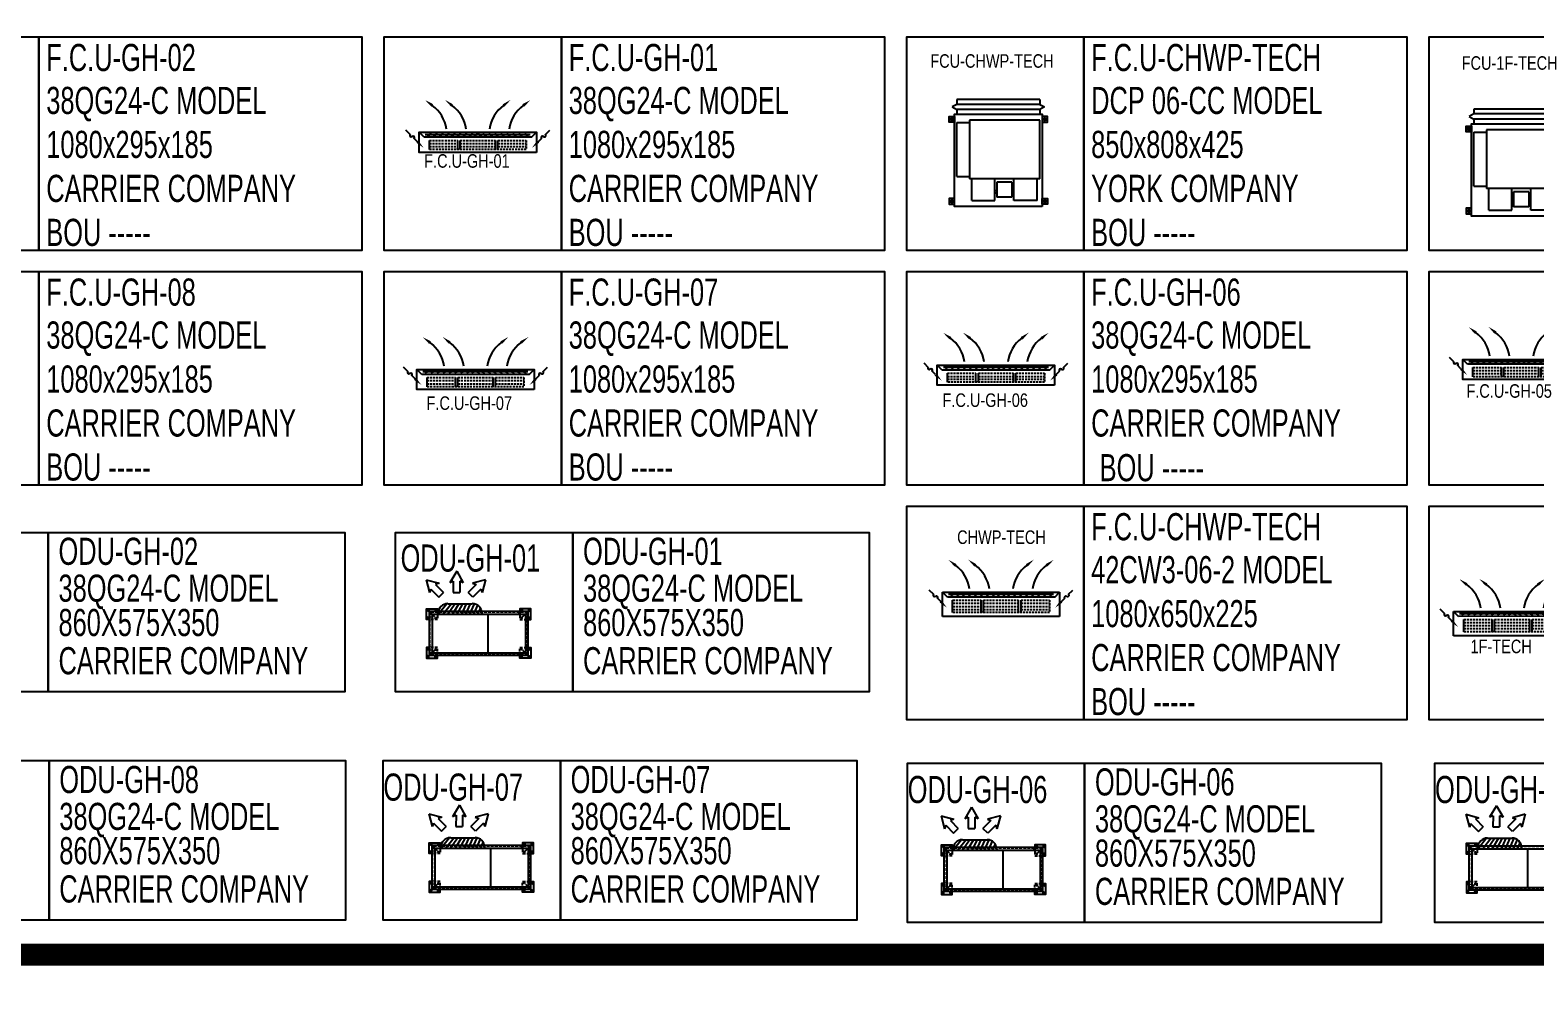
# Model space of a CAD drawing. Header units: millimetres. Extents: x -21221 to 1625077, y -149981 to 356550.
# Drawn here: x 243103 to 256973, y 133024 to 141794 of the extents above; entities that cross this region are included whole.
import ezdxf
from ezdxf.enums import TextEntityAlignment as Align

# ---------------------------------------------------------------- set-up
doc = ezdxf.new("R2010")
doc.units = ezdxf.units.MM
doc.header["$LTSCALE"] = 1000
doc.header["$MEASUREMENT"] = 0
doc.linetypes.add('HIDDEN', pattern=[0.375, 0.25, -0.125])
doc.linetypes.add('HIDDEN2', pattern=[0.1875, 0.125, -0.0625])
doc.layers.get('0').update_dxf_attribs({"linetype": 'CONTINUOUS'})
doc.layers.add('12- EQUIPMENT HVAC', color=12, linetype='CONTINUOUS')
doc.styles.add('STENCIL', font='stencil.shx')
doc.styles.add('TEXT-P', font='stencil.shx', dxfattribs={"height": 0.3})

# ---------------------------------------------------------------- blocks, each defined once
blk = doc.blocks.new('ch-01')
for p, q in [((-620, 22), (-663, 64)), ((-495, 0), (-540, 45)), ((495, 0), (-495, 0)), ((484, 22), (-484, 22)), ((-433, 38), (-464, 7)), ((-378, 38), (-409, 7)), ((-323, 38), (-354, 7)), ((-268, 38), (-299, 7)), ((-213, 38), (-244, 7)), ((-158, 38), (-189, 7)), ((-103, 38), (-134, 7)), ((-48, 38), (-79, 7)), ((-2, 38), (-33, 7)), ((2, 38), (34, 7)), ((47, 38), (79, 7)), ((102, 38), (134, 7)), ((157, 38), (189, 7)), ((212, 38), (244, 7)), ((267, 38), (299, 7)), ((322, 38), (354, 7)), ((377, 38), (409, 7)), ((432, 38), (464, 7)), ((495, 0), (540, 45)), ((620, 22), (663, 64)), ((-556, -42), (-590, -8)), ((-446, -114), (-446, -30)), ((-184, -114), (-184, -30)), ((-162, -114), (-162, -30)), ((162, -114), (162, -30)), ((184, -114), (184, -30)), ((556, -42), (590, -8))]:
    blk.add_line(p, q)
at = {"linetype": 'HIDDEN2', "ltscale": 0.15}
for p, q in [((-446, -30), (-184, -30)), ((-446, -58), (-184, -58)), ((-446, -86), (-184, -86)), ((-162, -30), (162, -30)), ((-162, -58), (162, -58)), ((-162, -86), (162, -86)), ((184, -30), (446, -30)), ((184, -58), (446, -58)), ((184, -86), (446, -86))]:
    blk.add_line(p, q, dxfattribs=at)
blk.add_lwpolyline([(540, -140), (-540, -140), (-540, 45), (540, 45)], close=True)
blk.add_lwpolyline([(446, -30), (446, -114), (-446, -114)], dxfattribs=at)
for centre in [(-448, 22), (-393, 22), (-338, 22), (-283, 22), (-228, 22), (-173, 22), (-118, 22), (-63, 22), (-17, 22), (18, 22), (63, 22), (118, 22), (173, 22), (228, 22), (283, 22), (338, 22), (393, 22), (448, 22)]:
    blk.add_circle(centre, 3.49)
for centre, radius, start, end in [((-619, 26, 168180), 333, 8.4123, 53.1229), ((-437, 26, 168180), 333, 8.4123, 53.1229), ((437, 26, 168180), 333, 126.8771, 171.5877), ((619, 26, 168180), 333, 126.8771, 171.5877), ((-614, 16), 12.8, 135.5963, 315.5963), ((-596, -2), 12.8, 315.0042, 135.0042), ((596, -2), 12.8, 44.9958, 224.9958), ((614, 16), 12.8, 224.4037, 44.4037)]:
    blk.add_arc(centre, radius, start, end)
at = {"linetype": 'Continuous'}
for points in [[(-411, 304, 168180), (-428, 281, 168180), (-486, 343, 168180)], [(-229, 303, 168180), (-246, 282, 168180), (-303, 345, 168180)], [(229, 303, 168180), (246, 282, 168180), (303, 345, 168180)], [(411, 304, 168180), (427, 281, 168180), (486, 343, 168180)]]:
    blk.add_solid(points, dxfattribs=at)
for points in [[(-547, -32), (-566, -51), (-500, -98)], [(547, -32), (566, -51), (499, -98)]]:
    blk.add_solid(points)
blk = doc.blocks.new('ch-05')
for p, q in [((-642, 28), (-684, 70)), ((-516, 6), (-561, 51)), ((474, 6), (-516, 6)), ((463, 28), (-505, 28)), ((-454, 44), (-485, 12)), ((-399, 44), (-430, 12)), ((-344, 44), (-375, 12)), ((-289, 44), (-320, 12)), ((-234, 44), (-265, 12)), ((-179, 44), (-210, 12)), ((-124, 44), (-155, 12)), ((-69, 44), (-100, 12)), ((-23, 44), (-54, 12)), ((-19, 44), (12, 12)), ((26, 44), (58, 12)), ((81, 44), (113, 12)), ((136, 44), (168, 12)), ((191, 44), (223, 12)), ((246, 44), (278, 12)), ((301, 44), (333, 12)), ((356, 44), (388, 12)), ((411, 44), (443, 12)), ((474, 6), (519, 51)), ((599, 28), (641, 70)), ((-578, -36), (-611, -3)), ((-468, -108), (-468, -24)), ((-205, -108), (-205, -24)), ((-183, -108), (-183, -24)), ((140, -108), (140, -24)), ((163, -108), (163, -24)), ((535, -36), (568, -3))]:
    blk.add_line(p, q)
at = {"linetype": 'HIDDEN2', "ltscale": 0.15}
for p, q in [((-468, -24), (-205, -24)), ((-468, -52), (-205, -52)), ((-468, -80), (-205, -80)), ((-183, -24), (140, -24)), ((-183, -52), (140, -52)), ((-183, -80), (140, -80)), ((163, -24), (425, -24)), ((163, -52), (425, -52)), ((163, -80), (425, -80))]:
    blk.add_line(p, q, dxfattribs=at)
blk.add_lwpolyline([(519, -134), (-561, -134), (-561, 51), (519, 51)], close=True)
blk.add_lwpolyline([(425, -24), (425, -108), (-468, -108)], dxfattribs=at)
for centre in [(-470, 28), (-415, 28), (-360, 28), (-305, 28), (-250, 28), (-195, 28), (-140, 28), (-85, 28), (-39, 28), (-3, 28), (42, 28), (97, 28), (152, 28), (207, 28), (262, 28), (317, 28), (372, 28), (427, 28)]:
    blk.add_circle(centre, 3.49)
for centre, radius, start, end in [((-640, 32, 168180), 333, 8.4123, 53.1229), ((-459, 32, 168180), 333, 8.4123, 53.1229), ((416, 32, 168180), 333, 126.8771, 171.5877), ((597, 32, 168180), 333, 126.8771, 171.5877), ((-635, 22), 12.8, 135.5963, 315.5963), ((-617, 4), 12.8, 315.0042, 135.0042), ((575, 4), 12.8, 44.9958, 224.9958), ((593, 22), 12.8, 224.4037, 44.4037)]:
    blk.add_arc(centre, radius, start, end)
at = {"linetype": 'Continuous'}
for points in [[(-432, 309, 168180), (-449, 287, 168180), (-507, 349, 168180)], [(-250, 309, 168180), (-268, 287, 168180), (-324, 351, 168180)], [(208, 309, 168180), (225, 287, 168180), (282, 351, 168180)], [(389, 309, 168180), (406, 287, 168180), (464, 349, 168180)]]:
    blk.add_solid(points, dxfattribs=at)
for points in [[(-568, -26), (-587, -45), (-521, -93)], [(526, -26), (545, -45), (478, -93)]]:
    blk.add_solid(points)
blk = doc.blocks.new('ch-06')
for p, q in [((-654, 15), (-696, 58)), ((-529, -7), (-574, 38)), ((451, 16), (-518, 16)), ((-466, 32), (-498, 0)), ((-411, 32), (-443, 0)), ((-356, 32), (-388, 0)), ((-301, 32), (-333, 0)), ((-246, 32), (-278, 0)), ((-191, 32), (-223, 0)), ((-136, 32), (-168, 0)), ((-81, 32), (-113, 0)), ((-35, 32), (-67, 0)), ((-32, 32), (0, 0)), ((14, 32), (45, 0)), ((69, 32), (100, 0)), ((124, 32), (155, 0)), ((179, 32), (210, 0)), ((234, 32), (265, 0)), ((289, 32), (320, 0)), ((344, 32), (375, 0)), ((399, 32), (430, 0)), ((461, -7), (506, 38)), ((587, 15), (629, 58)), ((-590, -48), (-623, -15)), ((461, -7), (-529, -7)), ((-480, -120), (-480, -37)), ((-218, -120), (-218, -37)), ((-195, -120), (-195, -37)), ((128, -120), (128, -37)), ((150, -120), (150, -37)), ((523, -48), (556, -15))]:
    blk.add_line(p, q)
at = {"linetype": 'HIDDEN2', "ltscale": 0.15}
for p, q in [((-480, -37), (-218, -37)), ((-480, -65), (-218, -65)), ((-480, -92), (-218, -92)), ((-195, -37), (128, -37)), ((-195, -65), (128, -65)), ((-195, -92), (128, -92)), ((150, -37), (413, -37)), ((150, -65), (413, -65)), ((150, -92), (413, -92))]:
    blk.add_line(p, q, dxfattribs=at)
blk.add_lwpolyline([(506, -147), (-574, -147), (-574, 38), (506, 38)], close=True)
blk.add_lwpolyline([(413, -37), (413, -120), (-480, -120)], dxfattribs=at)
for centre in [(-482, 16), (-427, 16), (-372, 16), (-317, 16), (-262, 16), (-207, 16), (-152, 16), (-97, 16), (-51, 16), (-16, 16), (30, 16), (85, 16), (140, 16), (195, 16), (250, 16), (305, 16), (360, 16), (415, 16)]:
    blk.add_circle(centre, 3.49)
for centre, radius, start, end in [((-652, 20, 168180), 333, 8.4123, 53.1229), ((-471, 20, 168180), 333, 8.4123, 53.1229), ((404, 20, 168180), 333, 126.8771, 171.5877), ((585, 20, 168180), 333, 126.8771, 171.5877), ((-648, 9), 12.8, 135.5963, 315.5963), ((-630, -9), 12.8, 315.0042, 135.0042), ((562, -9), 12.8, 44.9958, 224.9958), ((580, 9), 12.8, 224.4037, 44.4037)]:
    blk.add_arc(centre, radius, start, end)
at = {"linetype": 'Continuous'}
for points in [[(-444, 297, 168180), (-461, 275, 168180), (-519, 336, 168180)], [(-263, 297, 168180), (-280, 275, 168180), (-337, 338, 168180)], [(195, 297, 168180), (213, 275, 168180), (269, 338, 168180)], [(377, 297, 168180), (394, 275, 168180), (452, 336, 168180)]]:
    blk.add_solid(points, dxfattribs=at)
for points in [[(-581, -39), (-600, -58), (-533, -105)], [(513, -39), (532, -58), (466, -105)]]:
    blk.add_solid(points)
blk = doc.blocks.new('ch-07')
for p, q in [((-620, -23), (-663, 20)), ((495, -45), (540, 0)), ((620, -23), (663, 20)), ((-556, -86), (-590, -53)), ((-495, -45), (-540, 0)), ((495, -45), (-495, -45)), ((484, -22), (-484, -22)), ((-432, -7), (-464, -38)), ((-446, -159), (-446, -75)), ((-377, -7), (-409, -38)), ((-322, -7), (-354, -38)), ((-267, -7), (-299, -38)), ((-212, -7), (-244, -38)), ((-157, -7), (-189, -38)), ((-184, -159), (-184, -75)), ((-162, -159), (-162, -75)), ((-102, -7), (-134, -38)), ((-47, -7), (-79, -38)), ((-2, -7), (-33, -38)), ((2, -7), (34, -38)), ((47, -7), (79, -38)), ((102, -7), (134, -38)), ((157, -7), (189, -38)), ((162, -159), (162, -75)), ((184, -159), (184, -75)), ((212, -7), (244, -38)), ((267, -7), (299, -38)), ((322, -7), (354, -38)), ((377, -7), (409, -38)), ((432, -7), (464, -38)), ((556, -86), (590, -53))]:
    blk.add_line(p, q)
at = {"linetype": 'HIDDEN2', "ltscale": 0.15}
for p, q in [((-446, -75), (-184, -75)), ((-446, -103), (-184, -103)), ((-446, -131), (-184, -131)), ((-162, -75), (162, -75)), ((-162, -103), (162, -103)), ((-162, -131), (162, -131)), ((184, -75), (446, -75)), ((184, -103), (446, -103)), ((184, -131), (446, -131))]:
    blk.add_line(p, q, dxfattribs=at)
blk.add_lwpolyline([(540, -185), (-540, -185), (-540, 0), (540, 0)], close=True)
blk.add_lwpolyline([(446, -75), (446, -159), (-446, -159)], dxfattribs=at)
for centre in [(-448, -22), (-393, -22), (-338, -22), (-283, -22), (-228, -22), (-173, -22), (-118, -22), (-63, -22), (-17, -22), (18, -22), (63, -22), (118, -22), (173, -22), (228, -22), (283, -22), (338, -22), (393, -22), (448, -22)]:
    blk.add_circle(centre, 3.49)
for centre, radius, start, end in [((-619, -19, 168180), 333, 8.4123, 53.1229), ((-437, -19, 168180), 333, 8.4123, 53.1229), ((437, -19, 168180), 333, 126.8771, 171.5877), ((619, -19, 168180), 333, 126.8771, 171.5877), ((-614, -29), 12.8, 135.5963, 315.5963), ((-596, -47), 12.8, 315.0042, 135.0042), ((596, -47), 12.8, 44.9958, 224.9958), ((614, -29), 12.8, 224.4037, 44.4037)]:
    blk.add_arc(centre, radius, start, end)
at = {"linetype": 'Continuous'}
for points in [[(-411, 259, 168180), (-427, 236, 168180), (-486, 298, 168180)], [(-229, 258, 168180), (-246, 237, 168180), (-303, 300, 168180)], [(229, 258, 168180), (246, 237, 168180), (303, 300, 168180)], [(411, 259, 168180), (427, 236, 168180), (486, 298, 168180)]]:
    blk.add_solid(points, dxfattribs=at)
for points in [[(-547, -77), (-566, -96), (-499, -143)], [(547, -77), (566, -96), (499, -143)]]:
    blk.add_solid(points)
blk = doc.blocks.new('1F-TECH')
for p, q in [((-620, 90), (-663, 132)), ((-556, 26), (-590, 59)), ((-540, -113), (-540, 112)), ((-540, 112), (540, 112)), ((-495, 67), (-540, 112)), ((495, 68), (-495, 67)), ((484, 90), (-484, 90)), ((-432, 106), (-464, 74)), ((-446, -74), (-446, 38)), ((-377, 106), (-409, 74)), ((-322, 106), (-354, 74)), ((-267, 106), (-299, 74)), ((-212, 106), (-244, 74)), ((-157, 106), (-189, 74)), ((-184, -74), (-184, 38)), ((-162, -74), (-162, 38)), ((-102, 106), (-134, 74)), ((-47, 106), (-79, 74)), ((-2, 106), (-33, 74)), ((2, 106), (34, 74)), ((47, 106), (79, 74)), ((102, 106), (134, 74)), ((157, 106), (189, 74)), ((162, -74), (162, 38)), ((184, -74), (184, 38)), ((212, 106), (244, 74)), ((267, 106), (299, 74)), ((322, 106), (354, 74)), ((377, 106), (409, 74)), ((432, 106), (464, 74)), ((495, 68), (540, 112)), ((540, 112), (540, -113)), ((556, 26), (590, 59)), ((620, 90), (663, 132)), ((540, -113), (-540, -113))]:
    blk.add_line(p, q)
at = {"linetype": 'HIDDEN2', "ltscale": 0.15}
for p, q in [((-446, 38), (-184, 38)), ((-446, 10), (-184, 10)), ((-162, 38), (162, 38)), ((-162, 10), (162, 10)), ((184, 38), (446, 38)), ((184, 10), (446, 10)), ((446, 38), (446, -74)), ((-446, -18), (-184, -18)), ((-446, -46), (-184, -46)), ((446, -74), (-446, -74)), ((-162, -18), (162, -18)), ((-162, -46), (162, -46)), ((184, -18), (446, -18)), ((184, -46), (446, -46))]:
    blk.add_line(p, q, dxfattribs=at)
for centre in [(-448, 90), (-393, 90), (-338, 90), (-283, 90), (-228, 90), (-173, 90), (-118, 90), (-63, 90), (-17, 90), (18, 90), (63, 90), (118, 90), (173, 90), (228, 90), (283, 90), (338, 90), (393, 90), (448, 90)]:
    blk.add_circle(centre, 3.49)
for centre, radius, start, end in [((-619, 94, 168180), 333, 8.4123, 53.1229), ((-437, 94, 168180), 333, 8.4123, 53.1229), ((437, 94, 168180), 333, 126.8771, 171.5877), ((619, 94, 168180), 333, 126.8771, 171.5877), ((-614, 84), 12.8, 135.5963, 315.5963), ((-596, 65), 12.8, 315.0042, 135.0042), ((596, 65), 12.8, 44.9958, 224.9958), ((614, 84), 12.8, 224.4037, 44.4037)]:
    blk.add_arc(centre, radius, start, end)
at = {"linetype": 'Continuous'}
for points in [[(-411, 371, 168180), (-427, 349, 168180), (-486, 411, 168180)], [(-229, 371, 168180), (-246, 349, 168180), (-303, 413, 168180)], [(229, 371, 168180), (246, 349, 168180), (303, 413, 168180)], [(411, 371, 168180), (427, 349, 168180), (486, 411, 168180)]]:
    blk.add_solid(points, dxfattribs=at)
for points in [[(-547, 36), (-566, 17), (-499, -31)], [(547, 36), (566, 17), (499, -31)]]:
    blk.add_solid(points)
blk = doc.blocks.new('CHWP-TECH')
for p, q in [((-620, 90), (-663, 132)), ((-556, 26), (-590, 59)), ((-540, -112), (-540, 112)), ((-540, 112), (540, 112)), ((-495, 67), (-540, 112)), ((495, 68), (-495, 67)), ((484, 90), (-484, 90)), ((-432, 106), (-464, 74)), ((-446, -74), (-446, 38)), ((-377, 106), (-409, 74)), ((-322, 106), (-354, 74)), ((-267, 106), (-299, 74)), ((-212, 106), (-244, 74)), ((-157, 106), (-189, 74)), ((-184, -74), (-184, 38)), ((-162, -74), (-162, 38)), ((-102, 106), (-134, 74)), ((-47, 106), (-79, 74)), ((-2, 106), (-33, 74)), ((2, 106), (34, 74)), ((47, 106), (79, 74)), ((102, 106), (134, 74)), ((157, 106), (189, 74)), ((162, -74), (162, 38)), ((184, -74), (184, 38)), ((212, 106), (244, 74)), ((267, 106), (299, 74)), ((322, 106), (354, 74)), ((377, 106), (409, 74)), ((432, 106), (464, 74)), ((495, 68), (540, 112)), ((540, 112), (540, -112)), ((556, 26), (590, 59)), ((620, 90), (663, 132)), ((540, -112), (-540, -112))]:
    blk.add_line(p, q)
at = {"linetype": 'HIDDEN2', "ltscale": 0.15}
for p, q in [((-446, 38), (-184, 38)), ((-446, 10), (-184, 10)), ((-162, 38), (162, 38)), ((-162, 10), (162, 10)), ((184, 38), (446, 38)), ((184, 10), (446, 10)), ((446, 38), (446, -74)), ((-446, -18), (-184, -18)), ((-446, -46), (-184, -46)), ((446, -74), (-446, -74)), ((-162, -18), (162, -18)), ((-162, -46), (162, -46)), ((184, -18), (446, -18)), ((184, -46), (446, -46))]:
    blk.add_line(p, q, dxfattribs=at)
for centre in [(-448, 90), (-393, 90), (-338, 90), (-283, 90), (-228, 90), (-173, 90), (-118, 90), (-63, 90), (-17, 90), (18, 90), (63, 90), (118, 90), (173, 90), (228, 90), (283, 90), (338, 90), (393, 90), (448, 90)]:
    blk.add_circle(centre, 3.49)
for centre, radius, start, end in [((-619, 94, 168180), 333, 8.4123, 53.1229), ((-437, 94, 168180), 333, 8.4123, 53.1229), ((437, 94, 168180), 333, 126.8771, 171.5877), ((619, 94, 168180), 333, 126.8771, 171.5877), ((-614, 84), 12.8, 135.5963, 315.5963), ((-596, 65), 12.8, 315.0042, 135.0042), ((596, 65), 12.8, 44.9958, 224.9958), ((614, 84), 12.8, 224.4037, 44.4037)]:
    blk.add_arc(centre, radius, start, end)
at = {"linetype": 'Continuous'}
for points in [[(-411, 371, 168180), (-427, 349, 168180), (-486, 411, 168180)], [(-229, 371, 168180), (-246, 349, 168180), (-303, 413, 168180)], [(229, 371, 168180), (246, 349, 168180), (303, 413, 168180)], [(411, 371, 168180), (427, 349, 168180), (486, 411, 168180)]]:
    blk.add_solid(points, dxfattribs=at)
for points in [[(-547, 36), (-566, 17), (-499, -31)], [(547, 36), (566, 17), (499, -31)]]:
    blk.add_solid(points)
blk = doc.blocks.new('FCU-1F-TECH')
for p, q in [((382, 44), (-382, 44)), ((-382, 44), (-382, 0)), ((382, 0), (-382, 0)), ((382, 44), (382, 0)), ((-408, -138), (-450, -138)), ((-429, -159), (-429, -117)), ((-382, 0), (-426, -24)), ((-426, -24), (-382, -47)), ((382, -47), (-382, -47)), ((-382, -47), (-382, -91)), ((382, 0), (426, -24)), ((426, -24), (382, -47)), ((382, -47), (382, -91)), ((408, -138), (450, -138)), ((429, -159), (429, -117)), ((-383, -665), (-383, -167)), ((-383, -167), (-267, -167)), ((383, -146), (-267, -146)), ((-267, -146), (-267, -686)), ((383, -686), (383, -146)), ((-383, -665), (-267, -665)), ((383, -686), (-267, -686)), ((-246, -887), (-246, -686)), ((-33, -887), (-33, -686)), ((142, -887), (142, -686)), ((357, -887), (357, -686)), ((-16, -797), (-33, -797)), ((-16, -819), (-33, -819)), ((-16, -718), (-16, -855)), ((123, -718), (-16, -718)), ((123, -718), (123, -855)), ((142, -797), (123, -797)), ((142, -819), (123, -819)), ((-408, -894), (-450, -894)), ((-429, -873), (-429, -915)), ((-246, -887), (-33, -887)), ((123, -855), (-16, -855)), ((357, -887), (142, -887)), ((408, -894), (450, -894)), ((429, -873), (429, -915))]:
    blk.add_line(p, q)
for points in [[(-404, -112), (-404, -165), (-453, -165), (-453, -112)], [(404, -941), (-404, -941), (-404, -91), (404, -91)], [(404, -112), (404, -165), (453, -165), (453, -112)], [(-404, -920), (-404, -868), (-453, -868), (-453, -920)], [(404, -920), (404, -868), (453, -868), (453, -920)]]:
    blk.add_lwpolyline(points, close=True)
for centre, radius in [((-429, -138), 11.5), ((-429, -138), 8.59), ((429, -138), 11.5), ((429, -138), 8.59), ((-429, -894), 11.5), ((-429, -894), 8.59), ((429, -894), 11.5), ((429, -894), 8.59)]:
    blk.add_circle(centre, radius)
blk = doc.blocks.new('FCU-CHWP-TECH')
for p, q in [((-382, 91), (-426, 68)), ((-426, 68), (-382, 44)), ((382, 135), (-382, 135)), ((-382, 135), (-382, 91)), ((382, 91), (-382, 91)), ((382, 44), (-382, 44)), ((-382, 44), (-382, 0)), ((382, 135), (382, 91)), ((382, 91), (426, 68)), ((426, 68), (382, 44)), ((382, 44), (382, 0)), ((-408, -47), (-450, -47)), ((-429, -68), (-429, -26)), ((-383, -574), (-383, -75)), ((-383, -75), (-267, -75)), ((383, -54), (-267, -54)), ((-267, -54), (-267, -595)), ((383, -595), (383, -54)), ((408, -47), (450, -47)), ((429, -68), (429, -26)), ((-383, -574), (-267, -574)), ((383, -595), (-267, -595)), ((-246, -796), (-246, -595)), ((-33, -796), (-33, -595)), ((-16, -627), (-16, -763)), ((123, -627), (-16, -627)), ((123, -627), (123, -763)), ((142, -796), (142, -595)), ((357, -796), (357, -595)), ((-408, -803), (-450, -803)), ((-429, -782), (-429, -824)), ((-246, -796), (-33, -796)), ((-16, -706), (-33, -706)), ((-16, -728), (-33, -728)), ((123, -763), (-16, -763)), ((142, -706), (123, -706)), ((142, -728), (123, -728)), ((357, -796), (142, -796)), ((408, -803), (450, -803)), ((429, -782), (429, -824))]:
    blk.add_line(p, q)
for points in [[(404, -850), (-404, -850), (-404, 0), (404, 0)], [(-404, -21), (-404, -74), (-453, -74), (-453, -21)], [(404, -21), (404, -74), (453, -74), (453, -21)], [(-404, -829), (-404, -776), (-453, -776), (-453, -829)], [(404, -829), (404, -776), (453, -776), (453, -829)]]:
    blk.add_lwpolyline(points, close=True)
for centre, radius in [((-429, -47), 11.5), ((-429, -47), 8.59), ((429, -47), 11.5), ((429, -47), 8.59), ((-429, -803), 11.5), ((-429, -803), 8.59), ((429, -803), 11.5), ((429, -803), 8.59)]:
    blk.add_circle(centre, radius)
blk = doc.blocks.new('ODU-GH-01')
at = {"color": 12}
for p, q in [((-436, 318), (-317, 286)), ((-436, 318), (-405, 199)), ((-317, 286), (-350, 274)), ((-155, 396), (-217, 290)), ((-186, 304), (-217, 290)), ((-186, 304), (-187, 201)), ((-155, 396), (-94, 290)), ((-125, 304), (-125, 201)), ((-94, 290), (-125, 304)), ((111, 318), (-8, 286)), ((-8, 286), (24, 274)), ((111, 318), (79, 199)), ((-393, 231), (-405, 199)), ((-393, 231), (-320, 158)), ((-350, 274), (-277, 201)), ((-320, 158), (-277, 201)), ((-187, 201), (-125, 201)), ((24, 274), (-49, 201)), ((-5, 158), (-49, 201)), ((68, 231), (-5, 158)), ((68, 231), (79, 199))]:
    blk.add_line(p, q, dxfattribs=at)
at = {"color": 9}
for p, q in [((-407, -381), (-407, 25)), ((-357, -25), (-407, 25)), ((503, 25), (-407, 25)), ((453, -25), (503, 25)), ((503, -381), (503, 25)), ((-357, -331), (-407, -381)), ((503, -381), (-407, -381)), ((453, -331), (503, -381))]:
    blk.add_line(p, q, dxfattribs=at)
at = {"color": 9, "linetype": 'HIDDEN', "ltscale": 0.1}
for p, q in [((-402, -376), (-402, 20)), ((498, 20), (-402, 20)), ((498, -376), (498, 20)), ((498, -376), (-402, -376))]:
    blk.add_line(p, q, dxfattribs=at)
at = {"color": 200}
for p, q in [((-382, 0), (478, 0)), ((-326, 0), (-326, 9)), ((-237, 97), (-11, 97)), ((78, 9), (78, 0)), ((422, 0), (422, 9)), ((478, 0), (478, -356)), ((478, 0), (478, -356)), ((-382, 0), (-382, -356)), ((133, 0), (133, -356)), ((-382, -356), (478, -356))]:
    blk.add_line(p, q, dxfattribs=at)
at = {"color": 1, "linetype": 'HIDDEN'}
for p, q in [((-247, 97), (-323, 0)), ((-203, 97), (-280, 0)), ((-170, 97), (-238, 0)), ((-136, 97), (-195, 0)), ((-102, 97), (-153, 0)), ((-68, 97), (-111, 0)), ((-31, 97), (-74, 0)), ((5, 96), (-37, 0)), ((37, 84), (0, 0)), ((63, 59), (37, 0))]:
    blk.add_line(p, q, dxfattribs=at)
at = {"color": 9, "ltscale": 0.1}
for points in [[(-407, -50), (-432, -50), (-432, 50), (-332, 50), (-332, 25)], [(503, -50), (528, -50), (528, 50), (428, 50), (428, 25)], [(-407, -306), (-432, -306), (-432, -406), (-332, -406), (-332, -381)], [(503, -306), (528, -306), (528, -406), (428, -406), (428, -381)]]:
    blk.add_lwpolyline(points, dxfattribs=at)
at = {"color": 9, "ltscale": 0.01}
for points in [[(-417, 42), (-411, 39), (-411, 31), (-417, 28), (-423, 31), (-423, 39)], [(-347, 42), (-353, 39), (-353, 31), (-347, 28), (-341, 31), (-341, 39)], [(443, 42), (449, 39), (449, 31), (443, 28), (437, 31), (437, 39)], [(513, 42), (507, 39), (507, 31), (513, 28), (519, 31), (519, 39)], [(-417, -42), (-411, -39), (-411, -31), (-417, -28), (-423, -31), (-423, -39)], [(513, -42), (507, -39), (507, -31), (513, -28), (519, -31), (519, -39)], [(-417, -314), (-411, -318), (-411, -325), (-417, -329), (-423, -325), (-423, -318)], [(-417, -399), (-411, -395), (-411, -388), (-417, -384), (-423, -388), (-423, -395)], [(-347, -399), (-353, -395), (-353, -388), (-347, -384), (-341, -388), (-341, -395)], [(443, -399), (449, -395), (449, -388), (443, -384), (437, -388), (437, -395)], [(513, -314), (507, -318), (507, -325), (513, -329), (519, -325), (519, -318)], [(513, -399), (507, -395), (507, -388), (513, -384), (519, -388), (519, -395)]]:
    blk.add_lwpolyline(points, close=True, dxfattribs=at)
at = {"color": 9, "linetype": 'HIDDEN', "ltscale": 0.1}
for points in [[(-332, 25), (-332, -50), (-407, -50)], [(-397, 15), (-397, -30), (-402, -30)], [(428, 25), (428, -50), (503, -50)], [(493, 15), (493, -30), (498, -30)], [(-332, -381), (-332, -306), (-407, -306)], [(-397, -371), (-397, -326), (-402, -326)], [(428, -381), (428, -306), (503, -306)], [(493, -371), (493, -326), (498, -326)]]:
    blk.add_lwpolyline(points, dxfattribs=at)
at = {"color": 9, "linetype": 'HIDDEN', "ltscale": 0.01}
for points in [[(-347, -42), (-353, -39), (-353, -31), (-347, -28), (-341, -31), (-341, -39)], [(443, -42), (449, -39), (449, -31), (443, -28), (437, -31), (437, -39)], [(-347, -314), (-353, -318), (-353, -325), (-347, -329), (-341, -325), (-341, -318)], [(443, -314), (449, -318), (449, -325), (443, -329), (437, -325), (437, -318)]]:
    blk.add_lwpolyline(points, close=True, dxfattribs=at)
for centre in [(-417, 35), (-347, 35), (443, 35), (513, 35), (-417, -35), (-347, -35), (443, -35), (513, -35), (-417, -321), (-417, -391), (-347, -321), (-347, -391), (443, -321), (443, -391), (513, -321), (513, -391)]:
    blk.add_circle(centre, 3.66, dxfattribs=at)
at = {"color": 200}
for centre, start, end in [((-237, 9), 90, 180), ((-11, 9), 360, 90)]:
    blk.add_arc(centre, 88.7, start, end, dxfattribs=at)
blk = doc.blocks.new('ODU-GH-05')
at = {"color": 12}
for p, q in [((-484, 318), (-365, 286)), ((-484, 318), (-452, 199)), ((-365, 286), (-397, 274)), ((-203, 396), (-265, 290)), ((-234, 304), (-265, 290)), ((-234, 304), (-235, 201)), ((-203, 396), (-142, 290)), ((-173, 304), (-173, 201)), ((-142, 290), (-173, 304)), ((63, 318), (-56, 286)), ((-56, 286), (-24, 274)), ((63, 318), (31, 199)), ((-441, 231), (-452, 199)), ((-441, 231), (-368, 158)), ((-397, 274), (-325, 201)), ((-368, 158), (-325, 201)), ((-235, 201), (-173, 201)), ((-24, 274), (-97, 201)), ((-53, 158), (-97, 201)), ((20, 231), (-53, 158)), ((20, 231), (31, 199))]:
    blk.add_line(p, q, dxfattribs=at)
at = {"color": 9}
for p, q in [((-455, -381), (-455, 25)), ((-405, -25), (-455, 25)), ((455, 25), (-455, 25)), ((405, -25), (455, 25)), ((455, -381), (455, 25)), ((-405, -331), (-455, -381)), ((455, -381), (-455, -381)), ((405, -331), (455, -381))]:
    blk.add_line(p, q, dxfattribs=at)
at = {"color": 9, "linetype": 'HIDDEN', "ltscale": 0.1}
for p, q in [((-450, -376), (-450, 20)), ((450, 20), (-450, 20)), ((450, -376), (450, 20)), ((450, -376), (-450, -376))]:
    blk.add_line(p, q, dxfattribs=at)
at = {"color": 200}
for p, q in [((-430, 0), (430, 0)), ((-374, 0), (-374, 9)), ((-285, 97), (-59, 97)), ((30, 9), (30, 0)), ((374, 0), (374, 9)), ((430, 0), (430, -356)), ((430, 0), (430, -356)), ((-430, 0), (-430, -356)), ((85, 0), (85, -356)), ((-430, -356), (430, -356))]:
    blk.add_line(p, q, dxfattribs=at)
at = {"color": 1, "linetype": 'HIDDEN'}
for p, q in [((-295, 97), (-371, 0)), ((-251, 97), (-328, 0)), ((-218, 97), (-286, 0)), ((-184, 97), (-243, 0)), ((-150, 97), (-201, 0)), ((-116, 97), (-159, 0)), ((-79, 97), (-122, 0)), ((-43, 96), (-85, 0)), ((-11, 84), (-48, 0)), ((15, 59), (-11, 0))]:
    blk.add_line(p, q, dxfattribs=at)
at = {"color": 9, "ltscale": 0.1}
for points in [[(-455, -50), (-480, -50), (-480, 50), (-380, 50), (-380, 25)], [(455, -50), (480, -50), (480, 50), (380, 50), (380, 25)], [(-455, -306), (-480, -306), (-480, -406), (-380, -406), (-380, -381)], [(455, -306), (480, -306), (480, -406), (380, -406), (380, -381)]]:
    blk.add_lwpolyline(points, dxfattribs=at)
at = {"color": 9, "ltscale": 0.01}
for points in [[(-465, 42), (-459, 39), (-459, 31), (-465, 28), (-471, 31), (-471, 39)], [(-395, 42), (-401, 39), (-401, 31), (-395, 28), (-389, 31), (-389, 39)], [(395, 42), (401, 39), (401, 31), (395, 28), (389, 31), (389, 39)], [(465, 42), (459, 39), (459, 31), (465, 28), (471, 31), (471, 39)], [(-465, -42), (-459, -39), (-459, -31), (-465, -28), (-471, -31), (-471, -39)], [(465, -42), (459, -39), (459, -31), (465, -28), (471, -31), (471, -39)], [(-465, -314), (-459, -318), (-459, -325), (-465, -329), (-471, -325), (-471, -318)], [(-465, -399), (-459, -395), (-459, -388), (-465, -384), (-471, -388), (-471, -395)], [(-395, -399), (-401, -395), (-401, -388), (-395, -384), (-389, -388), (-389, -395)], [(395, -399), (401, -395), (401, -388), (395, -384), (389, -388), (389, -395)], [(465, -314), (459, -318), (459, -325), (465, -329), (471, -325), (471, -318)], [(465, -399), (459, -395), (459, -388), (465, -384), (471, -388), (471, -395)]]:
    blk.add_lwpolyline(points, close=True, dxfattribs=at)
at = {"color": 9, "linetype": 'HIDDEN', "ltscale": 0.1}
for points in [[(-380, 25), (-380, -50), (-455, -50)], [(-445, 15), (-445, -30), (-450, -30)], [(380, 25), (380, -50), (455, -50)], [(445, 15), (445, -30), (450, -30)], [(-380, -381), (-380, -306), (-455, -306)], [(-445, -371), (-445, -326), (-450, -326)], [(380, -381), (380, -306), (455, -306)], [(445, -371), (445, -326), (450, -326)]]:
    blk.add_lwpolyline(points, dxfattribs=at)
at = {"color": 9, "linetype": 'HIDDEN', "ltscale": 0.01}
for points in [[(-395, -42), (-401, -39), (-401, -31), (-395, -28), (-389, -31), (-389, -39)], [(395, -42), (401, -39), (401, -31), (395, -28), (389, -31), (389, -39)], [(-395, -314), (-401, -318), (-401, -325), (-395, -329), (-389, -325), (-389, -318)], [(395, -314), (401, -318), (401, -325), (395, -329), (389, -325), (389, -318)]]:
    blk.add_lwpolyline(points, close=True, dxfattribs=at)
for centre in [(-465, 35), (-395, 35), (395, 35), (465, 35), (-465, -35), (-395, -35), (395, -35), (465, -35), (-465, -321), (-465, -391), (-395, -321), (-395, -391), (395, -321), (395, -391), (465, -321), (465, -391)]:
    blk.add_circle(centre, 3.66, dxfattribs=at)
at = {"color": 200}
for centre, start, end in [((-285, 9), 90, 180), ((-59, 9), 360, 90)]:
    blk.add_arc(centre, 88.7, start, end, dxfattribs=at)
blk = doc.blocks.new('ODU-GH-06')
at = {"color": 12}
for p, q in [((-484, 318), (-365, 286)), ((-484, 318), (-452, 199)), ((-365, 286), (-397, 274)), ((-203, 396), (-265, 290)), ((-234, 304), (-265, 290)), ((-234, 304), (-235, 201)), ((-203, 396), (-142, 290)), ((-173, 304), (-173, 201)), ((-142, 290), (-173, 304)), ((63, 318), (-56, 286)), ((-56, 286), (-24, 274)), ((63, 318), (31, 199)), ((-441, 231), (-452, 199)), ((-441, 231), (-368, 158)), ((-397, 274), (-325, 201)), ((-368, 158), (-325, 201)), ((-235, 201), (-173, 201)), ((-24, 274), (-97, 201)), ((-53, 158), (-97, 201)), ((20, 231), (-53, 158)), ((20, 231), (31, 199))]:
    blk.add_line(p, q, dxfattribs=at)
at = {"color": 9}
for p, q in [((-455, -381), (-455, 25)), ((-405, -25), (-455, 25)), ((455, 25), (-455, 25)), ((405, -25), (455, 25)), ((455, -381), (455, 25)), ((-405, -331), (-455, -381)), ((455, -381), (-455, -381)), ((405, -331), (455, -381))]:
    blk.add_line(p, q, dxfattribs=at)
at = {"color": 9, "linetype": 'HIDDEN', "ltscale": 0.1}
for p, q in [((-450, -376), (-450, 20)), ((450, 20), (-450, 20)), ((450, -376), (450, 20)), ((450, -376), (-450, -376))]:
    blk.add_line(p, q, dxfattribs=at)
at = {"color": 200}
for p, q in [((-430, 0), (430, 0)), ((-374, 0), (-374, 9)), ((-285, 97), (-59, 97)), ((30, 9), (30, 0)), ((374, 0), (374, 9)), ((430, 0), (430, -356)), ((430, 0), (430, -356)), ((-430, 0), (-430, -356)), ((85, 0), (85, -356)), ((-430, -356), (430, -356))]:
    blk.add_line(p, q, dxfattribs=at)
at = {"color": 1, "linetype": 'HIDDEN'}
for p, q in [((-295, 97), (-371, 0)), ((-251, 97), (-328, 0)), ((-218, 97), (-286, 0)), ((-184, 97), (-243, 0)), ((-150, 97), (-201, 0)), ((-116, 97), (-159, 0)), ((-79, 97), (-122, 0)), ((-43, 96), (-85, 0)), ((-11, 84), (-48, 0)), ((15, 59), (-11, 0))]:
    blk.add_line(p, q, dxfattribs=at)
at = {"color": 9, "ltscale": 0.1}
for points in [[(-455, -50), (-480, -50), (-480, 50), (-380, 50), (-380, 25)], [(455, -50), (480, -50), (480, 50), (380, 50), (380, 25)], [(-455, -306), (-480, -306), (-480, -406), (-380, -406), (-380, -381)], [(455, -306), (480, -306), (480, -406), (380, -406), (380, -381)]]:
    blk.add_lwpolyline(points, dxfattribs=at)
at = {"color": 9, "ltscale": 0.01}
for points in [[(-465, 42), (-459, 39), (-459, 31), (-465, 28), (-471, 31), (-471, 39)], [(-395, 42), (-401, 39), (-401, 31), (-395, 28), (-389, 31), (-389, 39)], [(395, 42), (401, 39), (401, 31), (395, 28), (389, 31), (389, 39)], [(465, 42), (459, 39), (459, 31), (465, 28), (471, 31), (471, 39)], [(-465, -42), (-459, -39), (-459, -31), (-465, -28), (-471, -31), (-471, -39)], [(465, -42), (459, -39), (459, -31), (465, -28), (471, -31), (471, -39)], [(-465, -314), (-459, -318), (-459, -325), (-465, -329), (-471, -325), (-471, -318)], [(-465, -399), (-459, -395), (-459, -388), (-465, -384), (-471, -388), (-471, -395)], [(-395, -399), (-401, -395), (-401, -388), (-395, -384), (-389, -388), (-389, -395)], [(395, -399), (401, -395), (401, -388), (395, -384), (389, -388), (389, -395)], [(465, -314), (459, -318), (459, -325), (465, -329), (471, -325), (471, -318)], [(465, -399), (459, -395), (459, -388), (465, -384), (471, -388), (471, -395)]]:
    blk.add_lwpolyline(points, close=True, dxfattribs=at)
at = {"color": 9, "linetype": 'HIDDEN', "ltscale": 0.1}
for points in [[(-380, 25), (-380, -50), (-455, -50)], [(-445, 15), (-445, -30), (-450, -30)], [(380, 25), (380, -50), (455, -50)], [(445, 15), (445, -30), (450, -30)], [(-380, -381), (-380, -306), (-455, -306)], [(-445, -371), (-445, -326), (-450, -326)], [(380, -381), (380, -306), (455, -306)], [(445, -371), (445, -326), (450, -326)]]:
    blk.add_lwpolyline(points, dxfattribs=at)
at = {"color": 9, "linetype": 'HIDDEN', "ltscale": 0.01}
for points in [[(-395, -42), (-401, -39), (-401, -31), (-395, -28), (-389, -31), (-389, -39)], [(395, -42), (401, -39), (401, -31), (395, -28), (389, -31), (389, -39)], [(-395, -314), (-401, -318), (-401, -325), (-395, -329), (-389, -325), (-389, -318)], [(395, -314), (401, -318), (401, -325), (395, -329), (389, -325), (389, -318)]]:
    blk.add_lwpolyline(points, close=True, dxfattribs=at)
for centre in [(-465, 35), (-395, 35), (395, 35), (465, 35), (-465, -35), (-395, -35), (395, -35), (465, -35), (-465, -321), (-465, -391), (-395, -321), (-395, -391), (395, -321), (395, -391), (465, -321), (465, -391)]:
    blk.add_circle(centre, 3.66, dxfattribs=at)
at = {"color": 200}
for centre, start, end in [((-285, 9), 90, 180), ((-59, 9), 360, 90)]:
    blk.add_arc(centre, 88.7, start, end, dxfattribs=at)
blk = doc.blocks.new('ODU-GH-07')
at = {"color": 12}
for p, q in [((-436, 318), (-317, 286)), ((-436, 318), (-405, 199)), ((-317, 286), (-350, 274)), ((-155, 396), (-217, 290)), ((-186, 304), (-217, 290)), ((-186, 304), (-187, 201)), ((-155, 396), (-94, 290)), ((-125, 304), (-125, 201)), ((-94, 290), (-125, 304)), ((111, 318), (-8, 286)), ((-8, 286), (24, 274)), ((111, 318), (79, 199)), ((-393, 231), (-405, 199)), ((-393, 231), (-320, 158)), ((-350, 274), (-277, 201)), ((-320, 158), (-277, 201)), ((-187, 201), (-125, 201)), ((24, 274), (-49, 201)), ((-5, 158), (-49, 201)), ((68, 231), (-5, 158)), ((68, 231), (79, 199))]:
    blk.add_line(p, q, dxfattribs=at)
at = {"color": 9}
for p, q in [((-407, -381), (-407, 25)), ((-357, -25), (-407, 25)), ((503, 25), (-407, 25)), ((453, -25), (503, 25)), ((503, -381), (503, 25)), ((-357, -331), (-407, -381)), ((503, -381), (-407, -381)), ((453, -331), (503, -381))]:
    blk.add_line(p, q, dxfattribs=at)
at = {"color": 9, "linetype": 'HIDDEN', "ltscale": 0.1}
for p, q in [((-402, -376), (-402, 20)), ((498, 20), (-402, 20)), ((498, -376), (498, 20)), ((498, -376), (-402, -376))]:
    blk.add_line(p, q, dxfattribs=at)
at = {"color": 200}
for p, q in [((-382, 0), (478, 0)), ((-326, 0), (-326, 9)), ((-237, 97), (-11, 97)), ((78, 9), (78, 0)), ((422, 0), (422, 9)), ((478, 0), (478, -356)), ((478, 0), (478, -356)), ((-382, 0), (-382, -356)), ((133, 0), (133, -356)), ((-382, -356), (478, -356))]:
    blk.add_line(p, q, dxfattribs=at)
at = {"color": 1, "linetype": 'HIDDEN'}
for p, q in [((-247, 97), (-323, 0)), ((-203, 97), (-280, 0)), ((-170, 97), (-238, 0)), ((-136, 97), (-195, 0)), ((-102, 97), (-153, 0)), ((-68, 97), (-111, 0)), ((-31, 97), (-74, 0)), ((5, 96), (-37, 0)), ((37, 84), (0, 0)), ((63, 59), (37, 0))]:
    blk.add_line(p, q, dxfattribs=at)
at = {"color": 9, "ltscale": 0.1}
for points in [[(-407, -50), (-432, -50), (-432, 50), (-332, 50), (-332, 25)], [(503, -50), (528, -50), (528, 50), (428, 50), (428, 25)], [(-407, -306), (-432, -306), (-432, -406), (-332, -406), (-332, -381)], [(503, -306), (528, -306), (528, -406), (428, -406), (428, -381)]]:
    blk.add_lwpolyline(points, dxfattribs=at)
at = {"color": 9, "ltscale": 0.01}
for points in [[(-417, 42), (-411, 39), (-411, 31), (-417, 28), (-423, 31), (-423, 39)], [(-347, 42), (-353, 39), (-353, 31), (-347, 28), (-341, 31), (-341, 39)], [(443, 42), (449, 39), (449, 31), (443, 28), (437, 31), (437, 39)], [(513, 42), (507, 39), (507, 31), (513, 28), (519, 31), (519, 39)], [(-417, -42), (-411, -39), (-411, -31), (-417, -28), (-423, -31), (-423, -39)], [(513, -42), (507, -39), (507, -31), (513, -28), (519, -31), (519, -39)], [(-417, -314), (-411, -318), (-411, -325), (-417, -329), (-423, -325), (-423, -318)], [(-417, -399), (-411, -395), (-411, -388), (-417, -384), (-423, -388), (-423, -395)], [(-347, -399), (-353, -395), (-353, -388), (-347, -384), (-341, -388), (-341, -395)], [(443, -399), (449, -395), (449, -388), (443, -384), (437, -388), (437, -395)], [(513, -314), (507, -318), (507, -325), (513, -329), (519, -325), (519, -318)], [(513, -399), (507, -395), (507, -388), (513, -384), (519, -388), (519, -395)]]:
    blk.add_lwpolyline(points, close=True, dxfattribs=at)
at = {"color": 9, "linetype": 'HIDDEN', "ltscale": 0.1}
for points in [[(-332, 25), (-332, -50), (-407, -50)], [(-397, 15), (-397, -30), (-402, -30)], [(428, 25), (428, -50), (503, -50)], [(493, 15), (493, -30), (498, -30)], [(-332, -381), (-332, -306), (-407, -306)], [(-397, -371), (-397, -326), (-402, -326)], [(428, -381), (428, -306), (503, -306)], [(493, -371), (493, -326), (498, -326)]]:
    blk.add_lwpolyline(points, dxfattribs=at)
at = {"color": 9, "linetype": 'HIDDEN', "ltscale": 0.01}
for points in [[(-347, -42), (-353, -39), (-353, -31), (-347, -28), (-341, -31), (-341, -39)], [(443, -42), (449, -39), (449, -31), (443, -28), (437, -31), (437, -39)], [(-347, -314), (-353, -318), (-353, -325), (-347, -329), (-341, -325), (-341, -318)], [(443, -314), (449, -318), (449, -325), (443, -329), (437, -325), (437, -318)]]:
    blk.add_lwpolyline(points, close=True, dxfattribs=at)
for centre in [(-417, 35), (-347, 35), (443, 35), (513, 35), (-417, -35), (-347, -35), (443, -35), (513, -35), (-417, -321), (-417, -391), (-347, -321), (-347, -391), (443, -321), (443, -391), (513, -321), (513, -391)]:
    blk.add_circle(centre, 3.66, dxfattribs=at)
at = {"color": 200}
for centre, start, end in [((-237, 9), 90, 180), ((-11, 9), 360, 90)]:
    blk.add_arc(centre, 88.7, start, end, dxfattribs=at)

msp = doc.modelspace()

# ---------------------------------------------------------------- linework, layer by layer
at = {"layer": '12- EQUIPMENT HVAC', "color": 212, "const_width": 200}
for points in [[(265723.4, 144195.7), (236166.4, 144195.7), (236166.4, 133274.9), (265723.4, 133274.9)], [(265723.4, 133274.9), (236166.4, 133274.9), (236166.4, 126398), (265723.4, 126398)]]:
    msp.add_lwpolyline(points, close=True, dxfattribs=at)
at = {"layer": '12- EQUIPMENT HVAC', "color": 33}
for points in [[(243184.6, 141728.4), (241548.8, 141728.4), (241548.8, 139766.8), (243184.6, 139766.8)], [(243184.6, 139766.8), (246164.2, 139766.8), (246164.2, 141728.4), (243184.6, 141728.4)], [(248000.1, 141728.4), (246364.2, 141728.4), (246364.2, 139766.8), (248000.1, 139766.8)], [(248000.1, 139766.8), (250979.7, 139766.8), (250979.7, 141728.4), (248000.1, 141728.4)], [(252815.5, 141728.4), (251179.7, 141728.4), (251179.7, 139766.8), (252815.5, 139766.8)], [(252815.5, 139766.8), (255795.1, 139766.8), (255795.1, 141728.4), (252815.5, 141728.4)], [(257630.9, 141728.4), (255995.1, 141728.4), (255995.1, 139766.8), (257630.9, 139766.8)], [(243184.6, 139566.8), (241548.8, 139566.8), (241548.8, 137605.2), (243184.6, 137605.2)], [(243184.6, 137605.2), (246164.2, 137605.2), (246164.2, 139566.8), (243184.6, 139566.8)], [(248000.1, 139566.8), (246364.2, 139566.8), (246364.2, 137605.2), (248000.1, 137605.2)], [(248000.1, 137605.2), (250979.7, 137605.2), (250979.7, 139566.8), (248000.1, 139566.8)], [(252815.5, 139566.8), (251179.7, 139566.8), (251179.7, 137605.2), (252815.5, 137605.2)], [(252815.5, 137605.2), (255795.1, 137605.2), (255795.1, 139566.8), (252815.5, 139566.8)], [(257630.9, 139566.8), (255995.1, 139566.8), (255995.1, 137605.2), (257630.9, 137605.2)], [(252815.5, 137405.2), (251179.7, 137405.2), (251179.7, 135443.5), (252815.5, 135443.5)], [(252815.5, 135443.5), (255795.1, 135443.5), (255795.1, 137405.2), (252815.5, 137405.2)], [(257630.9, 137405.2), (255995.1, 137405.2), (255995.1, 135443.5), (257630.9, 135443.5)], [(243270.1, 137162.7), (241634.3, 137162.7), (241634.3, 135700), (243270.1, 135700)], [(243270.1, 135700), (246006.2, 135700), (246006.2, 137162.7), (243270.1, 137162.7)], [(248105.1, 137162.7), (246469.2, 137162.7), (246469.2, 135700), (248105.1, 135700)], [(248105.1, 135700), (250841.2, 135700), (250841.2, 137162.7), (248105.1, 137162.7)], [(243277.6, 135059.7), (241641.8, 135059.7), (241641.8, 133597), (243277.6, 133597)], [(243277.6, 133597), (246013.7, 133597), (246013.7, 135059.7), (243277.6, 135059.7)], [(247990.6, 135059.7), (246354.7, 135059.7), (246354.7, 133597), (247990.6, 133597)], [(247990.6, 133597), (250726.7, 133597), (250726.7, 135059.7), (247990.6, 135059.7)], [(252823, 135037.5), (251187.2, 135037.5), (251187.2, 133574.9), (252823, 133574.9)], [(252823, 133574.9), (255559.1, 133574.9), (255559.1, 135037.5), (252823, 135037.5)], [(257683.4, 135037.5), (256047.6, 135037.5), (256047.6, 133574.9), (257683.4, 133574.9)]]:
    msp.add_lwpolyline(points, close=True, dxfattribs=at)

# ---------------------------------------------------------------- block references
at = {"layer": '12- EQUIPMENT HVAC'}
for name, p in [('ch-01', (247229.5, 140807.5)), ('ch-06', (252038.8, 138668.9)), ('ch-05', (256869.2, 138708.9)), ('ch-07', (247208.1, 138667.3)), ('CHWP-TECH', (252052.4, 136502.7)), ('ODU-GH-01', (247189.9, 136412.1)), ('1F-TECH', (256763.3, 136325.2)), ('ODU-GH-07', (247214.7, 134256.1)), ('ODU-GH-06', (251982.9, 134236.8)), ('ODU-GH-05', (256821, 134251.3))]:
    msp.add_blockref(name, p, dxfattribs=at)
at = {"layer": '12- EQUIPMENT HVAC', "color": 3}
for name, p in [('FCU-CHWP-TECH', (252028, 141019.2)), ('FCU-1F-TECH', (256793, 141022))]:
    msp.add_blockref(name, p, dxfattribs=at)

# ---------------------------------------------------------------- texts
at = {"layer": '12- EQUIPMENT HVAC', "color": 4, "style": 'TEXT-P', "width": 0.7}
for s, p in [('F.C.U-GH-02', (243252.1, 141341.9)), ('F.C.U-GH-01', (248067.5, 141341.9)), ('F.C.U-CHWP-TECH', (252883, 141341.9)), ('38QG24-C MODEL', (243252.1, 140946.3)), ('38QG24-C MODEL', (248067.5, 140946.3)), ('DCP 06-CC MODEL', (252883, 140946.3)), ('1080x295x185 ', (243252.1, 140541.1)), ('1080x295x185 ', (248067.5, 140541.1)), ('850x808x425', (252883, 140541.1)), ('CARRIER COMPANY', (243252.1, 140135.8)), ('CARRIER COMPANY', (248067.5, 140135.8)), ('YORK COMPANY', (252883, 140135.8)), ('BOU -----', (243252.1, 139730.5)), ('BOU -----', (248067.5, 139730.5)), ('BOU -----', (252883, 139730.5)), ('F.C.U-GH-08', (243252.1, 139180.3)), ('F.C.U-GH-07', (248067.5, 139180.3)), ('F.C.U-GH-06', (252883, 139180.3)), ('38QG24-C MODEL', (243252.1, 138784.7)), ('38QG24-C MODEL', (248067.5, 138784.7)), ('38QG24-C MODEL', (252883, 138784.7)), ('1080x295x185', (243252.1, 138379.4)), ('1080x295x185 ', (248067.5, 138379.4)), ('1080x295x185 ', (252883, 138379.4)), ('CARRIER COMPANY', (243252.1, 137974.1)), ('CARRIER COMPANY', (248067.5, 137974.1)), ('CARRIER COMPANY', (252883, 137974.1)), ('BOU -----', (243252.1, 137568.8)), ('BOU -----', (248067.5, 137568.8)), ('BOU -----', (252961.1, 137562.8)), ('F.C.U-CHWP-TECH', (252883, 137018.6)), ('42CW3-06-2 MODEL', (252883, 136623)), ('1080x650x225', (252883, 136217.8)), ('CARRIER COMPANY', (252883, 135812.5)), ('BOU -----', (252883, 135407.2))]:
    msp.add_text(s, height=250, dxfattribs=at).set_placement(p, align=Align.BOTTOM_LEFT)
at = {"layer": '12- EQUIPMENT HVAC', "color": 4}
for s, height, style, width, p in [('FCU-CHWP-TECH', 125, 'STENCIL', 0.8, (251400.4, 141447.4, 0)), ('FCU-1F-TECH', 125, 'STENCIL', 0.8, (256298.3, 141428.7, 0)), ('F.C.U-GH-01', 125, 'STENCIL', 0.8, (246735.4, 140526, 0)), ('F.C.U-GH-06', 125, 'STENCIL', 0.8, (251512.6, 138322, 0)), ('F.C.U-GH-05', 125, 'STENCIL', 0.8, (256341.8, 138406.5, 0)), ('F.C.U-GH-07', 125, 'STENCIL', 0.8, (246757.1, 138294.7, 0)), ('CHWP-TECH', 125, 'STENCIL', 0.8, (251647.6, 137059.4, 0)), ('ODU-GH-02', 250, 'TEXT-P', 0.7, (243364.7, 136867)), ('ODU-GH-01', 250, 'TEXT-P', 0.7, (246517.9, 136804.6)), ('ODU-GH-01', 250, 'TEXT-P', 0.7, (248199.7, 136867)), ('38QG24-C MODEL', 250, 'TEXT-P', 0.7, (243364.7, 136527)), ('38QG24-C MODEL', 250, 'TEXT-P', 0.7, (248199.7, 136527)), ('860X575X350', 250, 'TEXT-P', 0.7, (243364.7, 136210.9)), ('860X575X350', 250, 'TEXT-P', 0.7, (248199.7, 136210.9)), ('CARRIER COMPANY', 250, 'TEXT-P', 0.7, (243364.7, 135858.7)), ('CARRIER COMPANY', 250, 'TEXT-P', 0.7, (248199.7, 135858.7)), ('1F-TECH', 125, 'STENCIL', 0.8, (256379.5, 136052.9, 0)), ('ODU-GH-08', 250, 'TEXT-P', 0.7, (243372.2, 134764)), ('ODU-GH-07', 250, 'TEXT-P', 0.7, (248085.2, 134764)), ('ODU-GH-06', 250, 'TEXT-P', 0.7, (252917.6, 134741.9)), ('ODU-GH-07', 250, 'TEXT-P', 0.7, (246359.4, 134694.1)), ('ODU-GH-06', 250, 'TEXT-P', 0.7, (251191.9, 134671.9)), ('ODU-GH-05', 250, 'TEXT-P', 0.7, (256052.3, 134671.9)), ('38QG24-C MODEL', 250, 'TEXT-P', 0.7, (243372.2, 134424)), ('38QG24-C MODEL', 250, 'TEXT-P', 0.7, (248085.2, 134424)), ('38QG24-C MODEL', 250, 'TEXT-P', 0.7, (252917.6, 134401.9)), ('860X575X350', 250, 'TEXT-P', 0.7, (243372.2, 134107.9)), ('860X575X350', 250, 'TEXT-P', 0.7, (248085.2, 134107.9)), ('860X575X350', 250, 'TEXT-P', 0.7, (252917.6, 134085.8)), ('CARRIER COMPANY', 250, 'TEXT-P', 0.7, (243372.2, 133755.7)), ('CARRIER COMPANY', 250, 'TEXT-P', 0.7, (248085.2, 133755.7)), ('CARRIER COMPANY', 250, 'TEXT-P', 0.7, (252917.6, 133733.6))]:
    msp.add_text(s, height=height, dxfattribs=dict(at, style=style, width=width)).set_placement(p)

doc.saveas('drawing.dxf')
